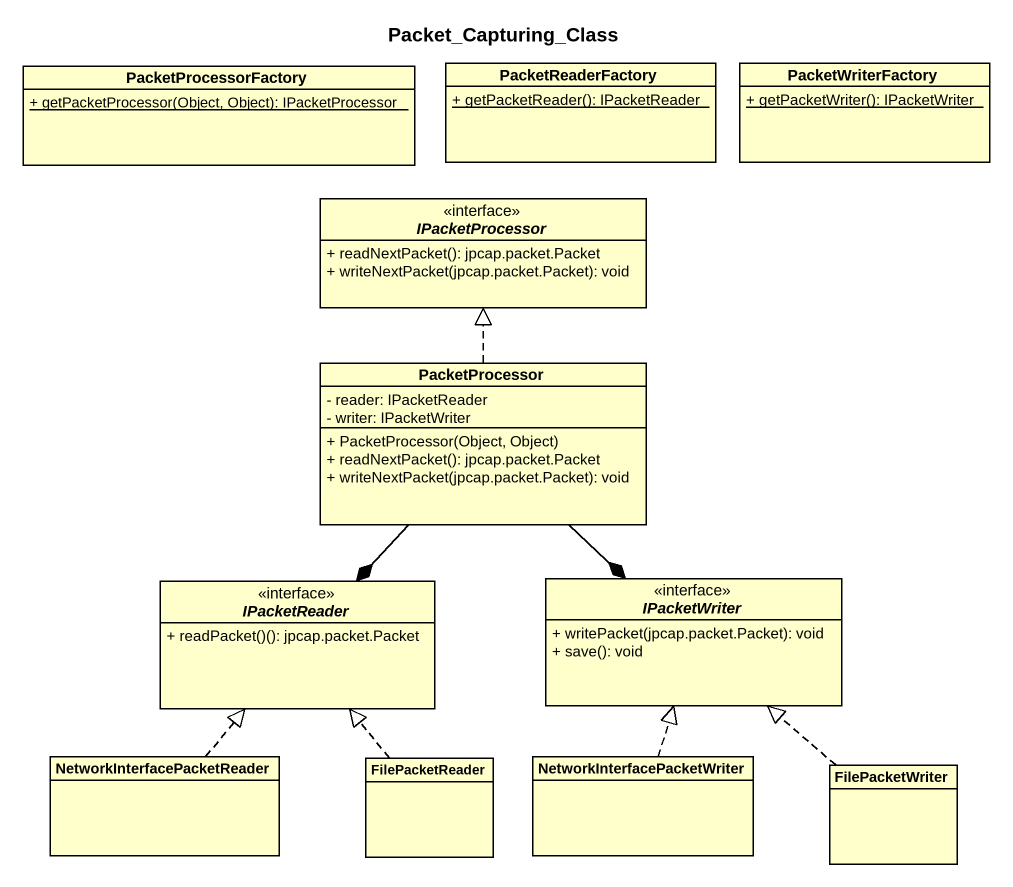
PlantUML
@startuml
title Packet_Capturing_Class
hide circle
hide empty members
skinparam classAttributeIconSize 0
class PacketProcessorFactory {
  {static} + getPacketProcessor(Object, Object): IPacketProcessor
}
class PacketReaderFactory {
  {static} + getPacketReader(): IPacketReader
}
class PacketWriterFactory {
  {static} + getPacketWriter(): IPacketWriter
}
interface IPacketProcessor <<interface>> {
  + readNextPacket(): jpcap.packet.Packet
  + writeNextPacket(jpcap.packet.Packet): void
}
class PacketProcessor {
  - reader: IPacketReader
  - writer: IPacketWriter
  + PacketProcessor(Object, Object)
  + readNextPacket(): jpcap.packet.Packet
  + writeNextPacket(jpcap.packet.Packet): void
}
interface IPacketReader <<interface>> {
  + readPacket()(): jpcap.packet.Packet
}
interface IPacketWriter <<interface>> {
  + writePacket(jpcap.packet.Packet): void
  + save(): void
}
class NetworkInterfacePacketReader
class FilePacketReader
class NetworkInterfacePacketWriter
class FilePacketWriter
PacketProcessor .up.|> IPacketProcessor
PacketProcessor --* IPacketReader
PacketProcessor --* IPacketWriter
NetworkInterfacePacketReader .up.|> IPacketReader
FilePacketReader .up.|> IPacketReader
NetworkInterfacePacketWriter .up.|> IPacketWriter
FilePacketWriter .up.|> IPacketWriter
@enduml
